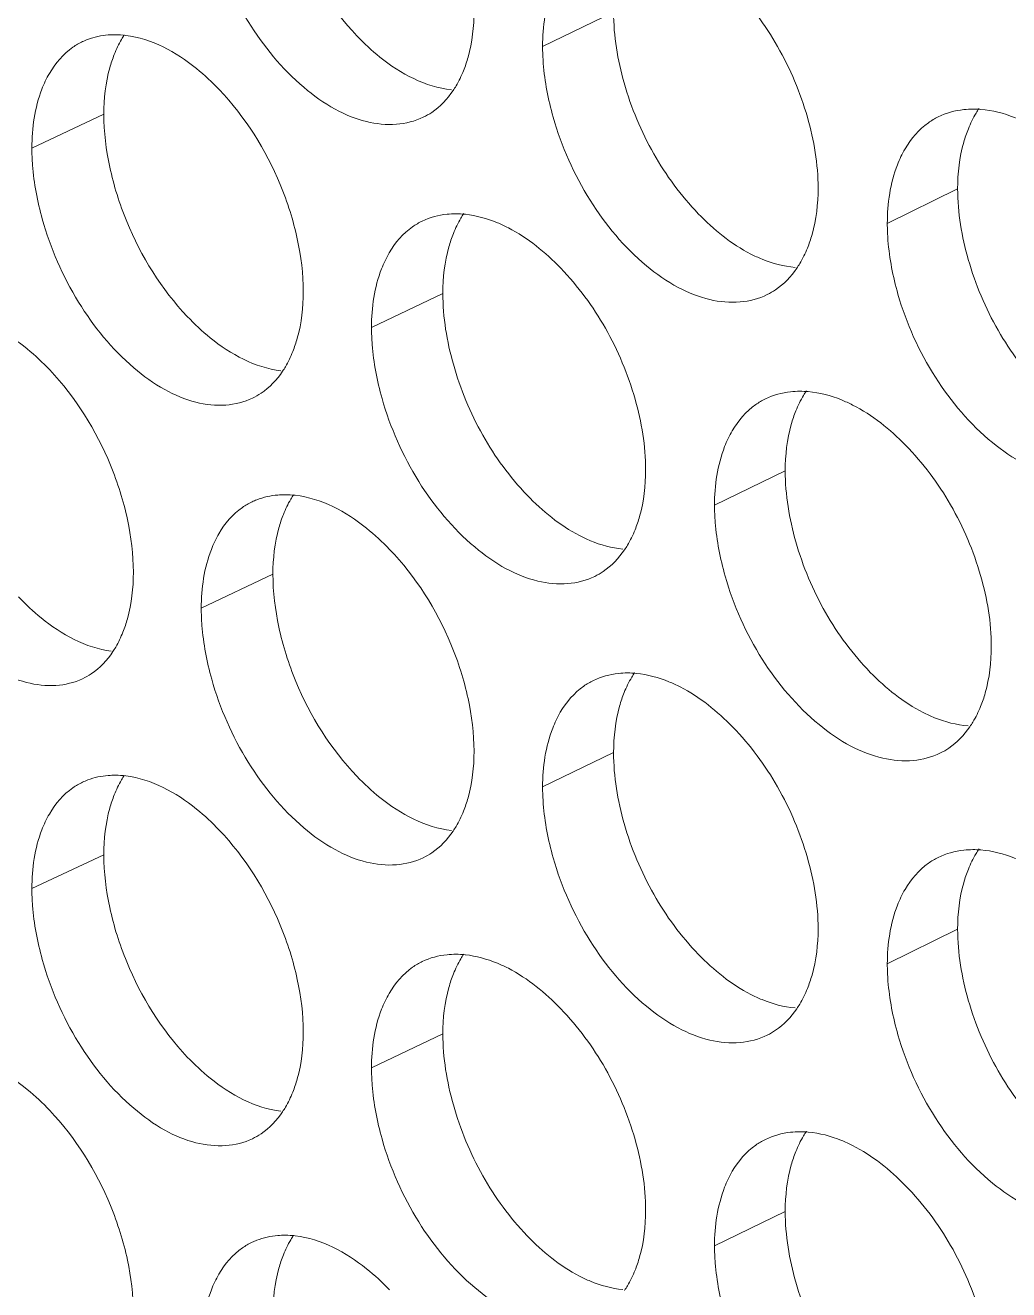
# Model space of a CAD drawing. Header units: millimetres. Extents: x 1177 to 4147, y 93 to 2194.
# Drawn here: x 2569.97 to 2580.43, y 863.01 to 876.46 of the extents above; entities that cross this region are included whole.
import ezdxf

# ---------------------------------------------------------------- set-up
doc = ezdxf.new("R2010")
doc.units = ezdxf.units.MM
doc.header["$LTSCALE"] = 0.1
doc.layers.get('0').update_dxf_attribs({"lineweight": 13})
doc.layers.add('标注', color=251, linetype='Continuous', lineweight=9)

# ---------------------------------------------------------------- blocks, each defined once
blk = doc.blocks.new('02')
at = {"layer": '标注'}
for p, q in [((4449.455, 843.555), (4448.376, 843.035)), ((4441.706, 842.003), (4440.612, 841.49)), ((4454.685, 840.871), (4453.616, 840.345)), ((4446.859, 839.282), (4445.775, 838.764)), ((4452.064, 836.585), (4450.989, 836.062)), ((4444.276, 835.014), (4443.187, 834.499)), ((4449.455, 832.305), (4448.376, 831.785)), ((4441.706, 830.753), (4440.612, 830.24)), ((4441.706, 830.753), (4440.612, 830.24)), ((4454.685, 829.621), (4453.616, 829.095)), ((4446.859, 828.032), (4445.775, 827.514)), ((4446.859, 828.032), (4445.775, 827.514)), ((4452.064, 825.335), (4450.989, 824.812)), ((4452.064, 825.335), (4450.989, 824.812))]:
    blk.add_line(p, q, dxfattribs=at)
for centre, radius, start, end in [((4441.831, 842.155), 1.051, 110.5478, 115.181), ((4441.87, 841.81), 1.402, 83.021, 89.4851), ((4454.923, 840.632), 1.449, 85.444, 90.1903), ((4447.053, 839.071), 1.421, 84.008, 89.7708), ((4452.287, 836.356), 1.439, 84.9711, 90.0516), ((4444.455, 834.812), 1.411, 83.5175, 89.6286), ((4444.413, 835.158), 1.06, 111.219, 115.391), ((4449.664, 832.085), 1.43, 84.4925, 89.9118), ((4441.87, 830.56), 1.402, 83.021, 89.4851), ((4441.87, 830.56), 1.402, 83.021, 89.4851), ((4441.831, 830.905), 1.051, 110.5478, 115.181), ((4441.831, 830.905), 1.051, 110.5478, 115.181), ((4454.923, 829.382), 1.449, 85.444, 90.1903), ((4447.053, 827.821), 1.421, 84.008, 89.7708), ((4447.053, 827.821), 1.421, 84.008, 89.7708), ((4452.287, 825.106), 1.439, 84.9711, 90.0516), ((4452.287, 825.106), 1.439, 84.9711, 90.0516), ((4444.413, 823.908), 1.06, 111.219, 115.391), ((4444.455, 823.562), 1.411, 83.5175, 89.6286)]:
    blk.add_arc(centre, radius, start, end, dxfattribs=at)
for points, knots in [([(4444.276, 846.264), (4444.276, 845.996), (4444.347, 845.437), (4444.686, 844.358), (4445.157, 843.608), (4445.552, 843.195)], [0, 0, 0, 0, 0.238296, 0.493918, 1, 1, 1, 1]), ([(4443.346, 844.671), (4443.47, 844.229), (4443.834, 843.398), (4444.537, 842.544), (4445.19, 842.073), (4445.673, 841.875), (4446.142, 841.824), (4446.434, 841.897), (4446.561, 841.958)], [0, 0, 0, 0, 0.295999, 0.576706, 0.701098, 0.811352, 0.909467, 1, 1, 1, 1]), ([(4452.564, 840.881), (4452.564, 841.244), (4452.436, 841.996), (4451.993, 843.047), (4451.331, 843.941), (4450.765, 844.4), (4450.466, 844.554)], [0, 0, 0, 0, 0.24746, 0.512581, 0.770891, 1, 1, 1, 1]), ([(4448.645, 844.167), (4448.6, 844.09), (4448.432, 843.736), (4448.376, 843.336), (4448.376, 843.035)], [0, 0, 0, 0, 0.227147, 1, 1, 1, 1]), ([(4447.173, 842.665), (4447.2, 842.732), (4447.299, 843.026), (4447.334, 843.338), (4447.334, 843.575)], [0, 0, 0, 0, 0.232325, 1, 1, 1, 1]), ([(4449.455, 843.555), (4449.455, 843.192), (4449.582, 842.44), (4450.02, 841.389), (4450.678, 840.494), (4451.243, 840.034), (4451.541, 839.88)], [0, 0, 0, 0, 0.247764, 0.513029, 0.771178, 1, 1, 1, 1]), ([(4441.383, 843.107), (4441.332, 843.083), (4441.127, 842.965), (4440.967, 842.777), (4440.878, 842.622)], [0, 0, 0, 0, 0.241405, 1, 1, 1, 1]), ([(4441.883, 843.212), (4441.846, 843.212), (4441.703, 843.207), (4441.561, 843.177), (4441.462, 843.14)], [0, 0, 0, 0, 0.257421, 1, 1, 1, 1]), ([(4442.016, 843.208), (4442.001, 843.186), (4441.943, 843.092), (4441.895, 842.991), (4441.864, 842.913)], [0, 0, 0, 0, 0.24229, 1, 1, 1, 1]), ([(4443.46, 842.377), (4443.352, 842.491), (4442.951, 842.867), (4442.433, 843.154), (4442.04, 843.201)], [0, 0, 0, 0, 0.2848, 1, 1, 1, 1]), ([(4445.552, 843.195), (4445.662, 843.08), (4446.067, 842.701), (4446.594, 842.416), (4446.991, 842.374)], [0, 0, 0, 0, 0.28484, 1, 1, 1, 1]), ([(4441.864, 842.913), (4441.838, 842.846), (4441.74, 842.553), (4441.706, 842.24), (4441.706, 842.003)], [0, 0, 0, 0, 0.231941, 1, 1, 1, 1]), ([(4448.376, 843.035), (4448.376, 842.948), (4448.391, 842.584), (4448.461, 842.224), (4448.537, 841.958)], [0, 0, 0, 0, 0.238439, 1, 1, 1, 1]), ([(4440.878, 842.622), (4440.833, 842.546), (4440.667, 842.191), (4440.612, 841.792), (4440.612, 841.49)], [0, 0, 0, 0, 0.226413, 1, 1, 1, 1]), ([(4447.016, 842.364), (4447.031, 842.387), (4447.092, 842.483), (4447.141, 842.586), (4447.173, 842.665)], [0, 0, 0, 0, 0.242387, 1, 1, 1, 1]), ([(4444.738, 839.307), (4444.738, 839.576), (4444.667, 840.134), (4444.326, 841.213), (4443.855, 841.963), (4443.46, 842.377)], [0, 0, 0, 0, 0.23815, 0.493704, 1, 1, 1, 1]), ([(4446.561, 841.958), (4446.606, 841.979), (4446.784, 842.081), (4446.93, 842.235), (4447.016, 842.364)], [0, 0, 0, 0, 0.243475, 1, 1, 1, 1]), ([(4441.706, 842.003), (4441.706, 841.734), (4441.776, 841.176), (4442.114, 840.096), (4442.582, 839.345), (4442.975, 838.93)], [0, 0, 0, 0, 0.238364, 0.494066, 1, 1, 1, 1]), ([(4448.537, 841.958), (4448.662, 841.515), (4449.032, 840.682), (4449.744, 839.831), (4450.405, 839.365), (4450.894, 839.17), (4451.368, 839.124), (4451.662, 839.201), (4451.79, 839.263)], [0, 0, 0, 0, 0.295087, 0.575352, 0.699785, 0.810298, 0.90888, 1, 1, 1, 1]), ([(4454.388, 841.962), (4454.337, 841.937), (4454.135, 841.817), (4453.976, 841.63), (4453.886, 841.477)], [0, 0, 0, 0, 0.242339, 1, 1, 1, 1]), ([(4454.918, 842.081), (4454.871, 842.081), (4454.69, 842.072), (4454.509, 842.022), (4454.388, 841.962)], [0, 0, 0, 0, 0.258411, 1, 1, 1, 1]), ([(4455.011, 842.092), (4454.995, 842.068), (4454.932, 841.97), (4454.881, 841.864), (4454.848, 841.782)], [0, 0, 0, 0, 0.242516, 1, 1, 1, 1]), ([(4455.726, 841.874), (4455.669, 841.903), (4455.45, 842.002), (4455.213, 842.063), (4455.038, 842.077)], [0, 0, 0, 0, 0.266684, 1, 1, 1, 1]), ([(4454.848, 841.782), (4454.821, 841.716), (4454.721, 841.422), (4454.685, 841.108), (4454.685, 840.871)], [0, 0, 0, 0, 0.232686, 1, 1, 1, 1]), ([(4440.612, 841.49), (4440.612, 841.403), (4440.627, 841.04), (4440.696, 840.679), (4440.77, 840.412)], [0, 0, 0, 0, 0.238347, 1, 1, 1, 1]), ([(4453.886, 841.477), (4453.841, 841.4), (4453.673, 841.046), (4453.616, 840.646), (4453.616, 840.345)], [0, 0, 0, 0, 0.227639, 1, 1, 1, 1]), ([(4452.401, 839.97), (4452.428, 840.037), (4452.528, 840.33), (4452.564, 840.643), (4452.564, 840.881)], [0, 0, 0, 0, 0.232623, 1, 1, 1, 1]), ([(4454.685, 840.871), (4454.685, 840.508), (4454.813, 839.756), (4455.256, 838.706), (4455.921, 837.814), (4456.491, 837.357), (4456.791, 837.206)], [0, 0, 0, 0, 0.247397, 0.512334, 0.770535, 1, 1, 1, 1]), ([(4447.059, 840.491), (4447.013, 840.491), (4446.838, 840.483), (4446.665, 840.437), (4446.547, 840.381)], [0, 0, 0, 0, 0.258386, 1, 1, 1, 1]), ([(4447.176, 840.493), (4447.161, 840.471), (4447.101, 840.375), (4447.051, 840.272), (4447.019, 840.193)], [0, 0, 0, 0, 0.242372, 1, 1, 1, 1]), ([(4447.855, 840.278), (4447.8, 840.306), (4447.593, 840.403), (4447.368, 840.466), (4447.201, 840.483)], [0, 0, 0, 0, 0.266572, 1, 1, 1, 1]), ([(4440.77, 840.412), (4440.893, 839.97), (4441.255, 839.139), (4441.953, 838.284), (4442.602, 837.812), (4443.082, 837.611), (4443.548, 837.558), (4443.839, 837.63), (4443.965, 837.689)], [0, 0, 0, 0, 0.296459, 0.577388, 0.701761, 0.811885, 0.909764, 1, 1, 1, 1]), ([(4446.547, 840.381), (4446.496, 840.356), (4446.292, 840.238), (4446.133, 840.05), (4446.043, 839.896)], [0, 0, 0, 0, 0.241792, 1, 1, 1, 1]), ([(4449.942, 836.6), (4449.942, 836.963), (4449.815, 837.715), (4449.375, 838.767), (4448.716, 839.662), (4448.152, 840.123), (4447.855, 840.278)], [0, 0, 0, 0, 0.247645, 0.51293, 0.771215, 1, 1, 1, 1]), ([(4453.616, 840.345), (4453.616, 840.258), (4453.631, 839.895), (4453.702, 839.535), (4453.778, 839.269)], [0, 0, 0, 0, 0.238502, 1, 1, 1, 1]), ([(4447.019, 840.193), (4446.993, 840.126), (4446.895, 839.832), (4446.859, 839.519), (4446.859, 839.282)], [0, 0, 0, 0, 0.232238, 1, 1, 1, 1]), ([(4446.043, 839.896), (4445.998, 839.819), (4445.831, 839.465), (4445.775, 839.066), (4445.775, 838.764)], [0, 0, 0, 0, 0.226902, 1, 1, 1, 1]), ([(4451.541, 839.88), (4451.597, 839.852), (4451.81, 839.753), (4452.041, 839.691), (4452.213, 839.676)], [0, 0, 0, 0, 0.266595, 1, 1, 1, 1]), ([(4452.239, 839.663), (4452.255, 839.686), (4452.317, 839.784), (4452.369, 839.889), (4452.401, 839.97)], [0, 0, 0, 0, 0.242481, 1, 1, 1, 1]), ([(4451.79, 839.263), (4451.834, 839.285), (4452.009, 839.385), (4452.153, 839.537), (4452.239, 839.663)], [0, 0, 0, 0, 0.24392, 1, 1, 1, 1]), ([(4444.578, 838.397), (4444.605, 838.464), (4444.703, 838.757), (4444.738, 839.07), (4444.738, 839.307)], [0, 0, 0, 0, 0.232176, 1, 1, 1, 1]), ([(4446.859, 839.282), (4446.859, 838.919), (4446.985, 838.167), (4447.421, 837.114), (4448.076, 836.218), (4448.638, 835.756), (4448.935, 835.602)], [0, 0, 0, 0, 0.247948, 0.513377, 0.771501, 1, 1, 1, 1]), ([(4453.778, 839.269), (4453.905, 838.825), (4454.28, 837.992), (4455.002, 837.143), (4455.671, 836.681), (4456.166, 836.49), (4456.644, 836.449), (4456.941, 836.529), (4457.07, 836.593)], [0, 0, 0, 0, 0.294183, 0.574014, 0.698487, 0.809259, 0.908301, 1, 1, 1, 1]), ([(4440.884, 838.118), (4440.776, 838.231), (4440.38, 838.606), (4439.868, 838.893), (4439.479, 838.944)], [0, 0, 0, 0, 0.284863, 1, 1, 1, 1]), ([(4442.975, 838.93), (4443.084, 838.816), (4443.484, 838.438), (4444.005, 838.152), (4444.398, 838.107)], [0, 0, 0, 0, 0.284914, 1, 1, 1, 1]), ([(4445.775, 838.764), (4445.775, 838.677), (4445.79, 838.313), (4445.86, 837.953), (4445.935, 837.686)], [0, 0, 0, 0, 0.238408, 1, 1, 1, 1]), ([(4444.423, 838.099), (4444.438, 838.121), (4444.498, 838.217), (4444.547, 838.318), (4444.578, 838.397)], [0, 0, 0, 0, 0.242345, 1, 1, 1, 1]), ([(4442.155, 835.045), (4442.155, 835.314), (4442.085, 835.872), (4441.745, 836.951), (4441.276, 837.703), (4440.884, 838.118)], [0, 0, 0, 0, 0.238218, 0.493853, 1, 1, 1, 1]), ([(4443.965, 837.689), (4444.01, 837.711), (4444.191, 837.813), (4444.337, 837.969), (4444.423, 838.099)], [0, 0, 0, 0, 0.243242, 1, 1, 1, 1]), ([(4452.286, 837.795), (4452.239, 837.795), (4452.06, 837.786), (4451.882, 837.737), (4451.762, 837.679)], [0, 0, 0, 0, 0.258402, 1, 1, 1, 1]), ([(4452.387, 837.803), (4452.371, 837.78), (4452.309, 837.682), (4452.258, 837.578), (4452.226, 837.496)], [0, 0, 0, 0, 0.242465, 1, 1, 1, 1]), ([(4453.089, 837.586), (4453.033, 837.614), (4452.819, 837.713), (4452.586, 837.775), (4452.413, 837.79)], [0, 0, 0, 0, 0.266651, 1, 1, 1, 1]), ([(4445.935, 837.686), (4446.06, 837.244), (4446.427, 836.412), (4447.134, 835.559), (4447.792, 835.091), (4448.277, 834.894), (4448.748, 834.846), (4449.042, 834.921), (4449.169, 834.982)], [0, 0, 0, 0, 0.295542, 0.576027, 0.700439, 0.810823, 0.909172, 1, 1, 1, 1]), ([(4451.762, 837.679), (4451.711, 837.654), (4451.508, 837.534), (4451.349, 837.347), (4451.259, 837.194)], [0, 0, 0, 0, 0.242161, 1, 1, 1, 1]), ([(4455.197, 833.918), (4455.197, 834.281), (4455.069, 835.032), (4454.624, 836.082), (4453.958, 836.975), (4453.389, 837.433), (4453.089, 837.586)], [0, 0, 0, 0, 0.247276, 0.512232, 0.770569, 1, 1, 1, 1]), ([(4452.226, 837.496), (4452.199, 837.43), (4452.1, 837.136), (4452.064, 836.823), (4452.064, 836.585)], [0, 0, 0, 0, 0.232536, 1, 1, 1, 1]), ([(4451.259, 837.194), (4451.214, 837.117), (4451.046, 836.763), (4450.989, 836.363), (4450.989, 836.062)], [0, 0, 0, 0, 0.227393, 1, 1, 1, 1]), ([(4449.781, 835.69), (4449.808, 835.756), (4449.907, 836.05), (4449.942, 836.363), (4449.942, 836.6)], [0, 0, 0, 0, 0.232474, 1, 1, 1, 1]), ([(4452.064, 836.585), (4452.064, 836.222), (4452.191, 835.47), (4452.632, 834.419), (4453.293, 833.525), (4453.861, 833.067), (4454.16, 832.915)], [0, 0, 0, 0, 0.24758, 0.512681, 0.770856, 1, 1, 1, 1]), ([(4444.464, 836.223), (4444.426, 836.223), (4444.279, 836.218), (4444.132, 836.186), (4444.03, 836.146)], [0, 0, 0, 0, 0.257534, 1, 1, 1, 1]), ([(4444.59, 836.223), (4444.575, 836.2), (4444.515, 836.105), (4444.467, 836.004), (4444.435, 835.925)], [0, 0, 0, 0, 0.242329, 1, 1, 1, 1]), ([(4446.05, 835.392), (4445.94, 835.507), (4445.535, 835.884), (4445.01, 836.17), (4444.615, 836.214)], [0, 0, 0, 0, 0.284731, 1, 1, 1, 1]), ([(4438.207, 836.159), (4438.329, 835.717), (4438.688, 834.887), (4439.382, 834.03), (4440.027, 833.556), (4440.504, 833.354), (4440.967, 833.299), (4441.257, 833.368), (4441.383, 833.427)], [0, 0, 0, 0, 0.29692, 0.578074, 0.702428, 0.812421, 0.910064, 1, 1, 1, 1]), ([(4443.959, 836.116), (4443.908, 836.091), (4443.703, 835.973), (4443.544, 835.786), (4443.454, 835.631)], [0, 0, 0, 0, 0.241601, 1, 1, 1, 1]), ([(4450.989, 836.062), (4450.989, 835.975), (4451.005, 835.611), (4451.075, 835.251), (4451.151, 834.985)], [0, 0, 0, 0, 0.238471, 1, 1, 1, 1]), ([(4444.435, 835.925), (4444.409, 835.858), (4444.311, 835.564), (4444.276, 835.252), (4444.276, 835.014)], [0, 0, 0, 0, 0.232089, 1, 1, 1, 1]), ([(4443.454, 835.631), (4443.41, 835.555), (4443.243, 835.2), (4443.187, 834.801), (4443.187, 834.499)], [0, 0, 0, 0, 0.226658, 1, 1, 1, 1]), ([(4449.621, 835.385), (4449.637, 835.408), (4449.698, 835.505), (4449.749, 835.609), (4449.781, 835.69)], [0, 0, 0, 0, 0.242432, 1, 1, 1, 1]), ([(4448.935, 835.602), (4448.99, 835.574), (4449.199, 835.476), (4449.427, 835.413), (4449.595, 835.397)], [0, 0, 0, 0, 0.266559, 1, 1, 1, 1]), ([(4447.334, 832.325), (4447.334, 832.594), (4447.263, 833.152), (4446.92, 834.231), (4446.446, 834.98), (4446.05, 835.392)], [0, 0, 0, 0, 0.238081, 0.493556, 1, 1, 1, 1]), ([(4449.169, 834.982), (4449.213, 835.004), (4449.39, 835.105), (4449.535, 835.258), (4449.621, 835.385)], [0, 0, 0, 0, 0.2437, 1, 1, 1, 1]), ([(4441.996, 834.135), (4442.023, 834.202), (4442.12, 834.495), (4442.155, 834.807), (4442.155, 835.045)], [0, 0, 0, 0, 0.232027, 1, 1, 1, 1]), ([(4444.276, 835.014), (4444.276, 834.746), (4444.347, 834.187), (4444.686, 833.108), (4445.157, 832.358), (4445.552, 831.945)], [0, 0, 0, 0, 0.238296, 0.493918, 1, 1, 1, 1]), ([(4451.151, 834.985), (4451.278, 834.542), (4451.649, 833.709), (4452.367, 832.859), (4453.032, 832.395), (4453.524, 832.202), (4454, 832.159), (4454.295, 832.237), (4454.423, 832.3)], [0, 0, 0, 0, 0.294634, 0.574682, 0.699134, 0.809777, 0.908589, 1, 1, 1, 1]), ([(4440.411, 834.672), (4440.518, 834.558), (4440.914, 834.182), (4441.429, 833.895), (4441.819, 833.847)], [0, 0, 0, 0, 0.284983, 1, 1, 1, 1]), ([(4443.187, 834.499), (4443.187, 834.412), (4443.202, 834.048), (4443.271, 833.688), (4443.346, 833.421)], [0, 0, 0, 0, 0.238377, 1, 1, 1, 1]), ([(4441.844, 833.839), (4441.858, 833.862), (4441.917, 833.956), (4441.965, 834.057), (4441.996, 834.135)], [0, 0, 0, 0, 0.242305, 1, 1, 1, 1]), ([(4455.034, 833.007), (4455.062, 833.073), (4455.161, 833.367), (4455.197, 833.68), (4455.197, 833.918)], [0, 0, 0, 0, 0.232772, 1, 1, 1, 1]), ([(4441.383, 833.427), (4441.428, 833.449), (4441.61, 833.551), (4441.757, 833.708), (4441.844, 833.839)], [0, 0, 0, 0, 0.243002, 1, 1, 1, 1]), ([(4449.666, 833.515), (4449.62, 833.515), (4449.443, 833.506), (4449.267, 833.459), (4449.148, 833.402)], [0, 0, 0, 0, 0.258394, 1, 1, 1, 1]), ([(4449.775, 833.52), (4449.76, 833.497), (4449.699, 833.4), (4449.648, 833.297), (4449.616, 833.216)], [0, 0, 0, 0, 0.242417, 1, 1, 1, 1]), ([(4450.466, 833.304), (4450.411, 833.332), (4450.2, 833.43), (4449.971, 833.492), (4449.801, 833.508)], [0, 0, 0, 0, 0.266613, 1, 1, 1, 1]), ([(4443.346, 833.421), (4443.47, 832.979), (4443.834, 832.148), (4444.537, 831.294), (4445.19, 830.823), (4445.673, 830.625), (4446.142, 830.574), (4446.434, 830.647), (4446.561, 830.708)], [0, 0, 0, 0, 0.295999, 0.576706, 0.701098, 0.811352, 0.909467, 1, 1, 1, 1]), ([(4449.148, 833.402), (4449.097, 833.377), (4448.894, 833.258), (4448.735, 833.071), (4448.645, 832.917)], [0, 0, 0, 0, 0.241979, 1, 1, 1, 1]), ([(4449.616, 833.216), (4449.589, 833.15), (4449.491, 832.856), (4449.455, 832.543), (4449.455, 832.305)], [0, 0, 0, 0, 0.232387, 1, 1, 1, 1]), ([(4452.564, 829.631), (4452.564, 829.994), (4452.436, 830.746), (4451.993, 831.797), (4451.331, 832.691), (4450.765, 833.15), (4450.466, 833.304)], [0, 0, 0, 0, 0.24746, 0.512581, 0.770891, 1, 1, 1, 1]), ([(4454.87, 832.697), (4454.886, 832.72), (4454.949, 832.819), (4455.001, 832.924), (4455.034, 833.007)], [0, 0, 0, 0, 0.242531, 1, 1, 1, 1]), ([(4448.645, 832.917), (4448.6, 832.84), (4448.432, 832.486), (4448.376, 832.086), (4448.376, 831.785)], [0, 0, 0, 0, 0.227147, 1, 1, 1, 1]), ([(4454.16, 832.915), (4454.217, 832.886), (4454.433, 832.787), (4454.669, 832.726), (4454.843, 832.712)], [0, 0, 0, 0, 0.266627, 1, 1, 1, 1]), ([(4454.423, 832.3), (4454.467, 832.321), (4454.641, 832.422), (4454.784, 832.572), (4454.87, 832.697)], [0, 0, 0, 0, 0.244132, 1, 1, 1, 1]), ([(4447.173, 831.415), (4447.2, 831.482), (4447.299, 831.776), (4447.334, 832.088), (4447.334, 832.325)], [0, 0, 0, 0, 0.232325, 1, 1, 1, 1]), ([(4449.455, 832.305), (4449.455, 831.942), (4449.582, 831.19), (4450.02, 830.139), (4450.678, 829.244), (4451.243, 828.784), (4451.541, 828.63)], [0, 0, 0, 0, 0.247764, 0.513029, 0.771178, 1, 1, 1, 1]), ([(4441.883, 831.962), (4441.846, 831.962), (4441.703, 831.957), (4441.561, 831.927), (4441.462, 831.89)], [0, 0, 0, 0, 0.257421, 1, 1, 1, 1]), ([(4441.883, 831.962), (4441.846, 831.962), (4441.703, 831.957), (4441.561, 831.927), (4441.462, 831.89)], [0, 0, 0, 0, 0.257421, 1, 1, 1, 1]), ([(4441.383, 831.857), (4441.332, 831.833), (4441.127, 831.715), (4440.967, 831.527), (4440.878, 831.372)], [0, 0, 0, 0, 0.241405, 1, 1, 1, 1]), ([(4441.383, 831.857), (4441.332, 831.833), (4441.127, 831.715), (4440.967, 831.527), (4440.878, 831.372)], [0, 0, 0, 0, 0.241405, 1, 1, 1, 1]), ([(4442.016, 831.958), (4442.001, 831.936), (4441.943, 831.842), (4441.895, 831.741), (4441.864, 831.663)], [0, 0, 0, 0, 0.24229, 1, 1, 1, 1]), ([(4442.016, 831.958), (4442.001, 831.936), (4441.943, 831.842), (4441.895, 831.741), (4441.864, 831.663)], [0, 0, 0, 0, 0.24229, 1, 1, 1, 1]), ([(4443.46, 831.127), (4443.352, 831.241), (4442.951, 831.617), (4442.433, 831.904), (4442.04, 831.951)], [0, 0, 0, 0, 0.2848, 1, 1, 1, 1]), ([(4443.46, 831.127), (4443.352, 831.241), (4442.951, 831.617), (4442.433, 831.904), (4442.04, 831.951)], [0, 0, 0, 0, 0.2848, 1, 1, 1, 1]), ([(4445.552, 831.945), (4445.662, 831.83), (4446.067, 831.451), (4446.594, 831.166), (4446.991, 831.124)], [0, 0, 0, 0, 0.28484, 1, 1, 1, 1]), ([(4448.376, 831.785), (4448.376, 831.698), (4448.391, 831.334), (4448.461, 830.974), (4448.537, 830.708)], [0, 0, 0, 0, 0.238439, 1, 1, 1, 1]), ([(4441.864, 831.663), (4441.838, 831.596), (4441.74, 831.303), (4441.706, 830.99), (4441.706, 830.753)], [0, 0, 0, 0, 0.231941, 1, 1, 1, 1]), ([(4441.864, 831.663), (4441.838, 831.596), (4441.74, 831.303), (4441.706, 830.99), (4441.706, 830.753)], [0, 0, 0, 0, 0.231941, 1, 1, 1, 1]), ([(4447.016, 831.114), (4447.031, 831.137), (4447.092, 831.233), (4447.141, 831.336), (4447.173, 831.415)], [0, 0, 0, 0, 0.242387, 1, 1, 1, 1]), ([(4440.878, 831.372), (4440.833, 831.296), (4440.667, 830.941), (4440.612, 830.542), (4440.612, 830.24)], [0, 0, 0, 0, 0.226413, 1, 1, 1, 1]), ([(4440.878, 831.372), (4440.833, 831.296), (4440.667, 830.941), (4440.612, 830.542), (4440.612, 830.24)], [0, 0, 0, 0, 0.226413, 1, 1, 1, 1]), ([(4444.738, 828.057), (4444.738, 828.326), (4444.667, 828.884), (4444.326, 829.963), (4443.855, 830.713), (4443.46, 831.127)], [0, 0, 0, 0, 0.23815, 0.493704, 1, 1, 1, 1]), ([(4444.738, 828.057), (4444.738, 828.326), (4444.667, 828.884), (4444.326, 829.963), (4443.855, 830.713), (4443.46, 831.127)], [0, 0, 0, 0, 0.23815, 0.493704, 1, 1, 1, 1]), ([(4446.561, 830.708), (4446.606, 830.729), (4446.784, 830.831), (4446.93, 830.985), (4447.016, 831.114)], [0, 0, 0, 0, 0.243475, 1, 1, 1, 1]), ([(4454.918, 830.831), (4454.871, 830.831), (4454.69, 830.822), (4454.509, 830.772), (4454.388, 830.712)], [0, 0, 0, 0, 0.258411, 1, 1, 1, 1]), ([(4455.011, 830.842), (4454.995, 830.818), (4454.932, 830.72), (4454.881, 830.614), (4454.848, 830.532)], [0, 0, 0, 0, 0.242516, 1, 1, 1, 1]), ([(4455.726, 830.624), (4455.669, 830.653), (4455.45, 830.752), (4455.213, 830.813), (4455.038, 830.827)], [0, 0, 0, 0, 0.266684, 1, 1, 1, 1]), ([(4441.706, 830.753), (4441.706, 830.484), (4441.776, 829.926), (4442.114, 828.846), (4442.582, 828.095), (4442.975, 827.68)], [0, 0, 0, 0, 0.238364, 0.494066, 1, 1, 1, 1]), ([(4441.706, 830.753), (4441.706, 830.484), (4441.776, 829.926), (4442.114, 828.846), (4442.582, 828.095), (4442.975, 827.68)], [0, 0, 0, 0, 0.238364, 0.494066, 1, 1, 1, 1]), ([(4448.537, 830.708), (4448.662, 830.265), (4449.032, 829.432), (4449.744, 828.581), (4450.405, 828.115), (4450.894, 827.92), (4451.368, 827.874), (4451.662, 827.951), (4451.79, 828.013)], [0, 0, 0, 0, 0.295087, 0.575352, 0.699785, 0.810298, 0.90888, 1, 1, 1, 1]), ([(4454.388, 830.712), (4454.337, 830.687), (4454.135, 830.567), (4453.976, 830.38), (4453.886, 830.227)], [0, 0, 0, 0, 0.242339, 1, 1, 1, 1]), ([(4454.848, 830.532), (4454.821, 830.466), (4454.721, 830.172), (4454.685, 829.858), (4454.685, 829.621)], [0, 0, 0, 0, 0.232686, 1, 1, 1, 1]), ([(4440.612, 830.24), (4440.612, 830.153), (4440.627, 829.79), (4440.696, 829.429), (4440.77, 829.162)], [0, 0, 0, 0, 0.238347, 1, 1, 1, 1]), ([(4440.612, 830.24), (4440.612, 830.153), (4440.627, 829.79), (4440.696, 829.429), (4440.77, 829.162)], [0, 0, 0, 0, 0.238347, 1, 1, 1, 1]), ([(4453.886, 830.227), (4453.841, 830.15), (4453.673, 829.796), (4453.616, 829.396), (4453.616, 829.095)], [0, 0, 0, 0, 0.227639, 1, 1, 1, 1]), ([(4452.401, 828.72), (4452.428, 828.787), (4452.528, 829.08), (4452.564, 829.393), (4452.564, 829.631)], [0, 0, 0, 0, 0.232623, 1, 1, 1, 1]), ([(4454.685, 829.621), (4454.685, 829.258), (4454.813, 828.506), (4455.256, 827.456), (4455.921, 826.564), (4456.491, 826.107), (4456.791, 825.956)], [0, 0, 0, 0, 0.247397, 0.512334, 0.770535, 1, 1, 1, 1]), ([(4440.77, 829.162), (4440.893, 828.72), (4441.255, 827.889), (4441.953, 827.034), (4442.602, 826.562), (4443.082, 826.361), (4443.548, 826.308), (4443.839, 826.38), (4443.965, 826.439)], [0, 0, 0, 0, 0.296459, 0.577388, 0.701761, 0.811885, 0.909764, 1, 1, 1, 1]), ([(4440.77, 829.162), (4440.893, 828.72), (4441.255, 827.889), (4441.953, 827.034), (4442.602, 826.562), (4443.082, 826.361), (4443.548, 826.308), (4443.839, 826.38), (4443.965, 826.439)], [0, 0, 0, 0, 0.296459, 0.577388, 0.701761, 0.811885, 0.909764, 1, 1, 1, 1]), ([(4446.547, 829.131), (4446.496, 829.106), (4446.292, 828.988), (4446.133, 828.8), (4446.043, 828.646)], [0, 0, 0, 0, 0.241792, 1, 1, 1, 1]), ([(4446.547, 829.131), (4446.496, 829.106), (4446.292, 828.988), (4446.133, 828.8), (4446.043, 828.646)], [0, 0, 0, 0, 0.241792, 1, 1, 1, 1]), ([(4447.059, 829.241), (4447.013, 829.241), (4446.838, 829.233), (4446.665, 829.187), (4446.547, 829.131)], [0, 0, 0, 0, 0.258386, 1, 1, 1, 1]), ([(4447.059, 829.241), (4447.013, 829.241), (4446.838, 829.233), (4446.665, 829.187), (4446.547, 829.131)], [0, 0, 0, 0, 0.258386, 1, 1, 1, 1]), ([(4447.176, 829.243), (4447.161, 829.221), (4447.101, 829.125), (4447.051, 829.022), (4447.019, 828.943)], [0, 0, 0, 0, 0.242372, 1, 1, 1, 1]), ([(4447.176, 829.243), (4447.161, 829.221), (4447.101, 829.125), (4447.051, 829.022), (4447.019, 828.943)], [0, 0, 0, 0, 0.242372, 1, 1, 1, 1]), ([(4447.855, 829.028), (4447.8, 829.056), (4447.593, 829.153), (4447.368, 829.216), (4447.201, 829.233)], [0, 0, 0, 0, 0.266572, 1, 1, 1, 1]), ([(4447.855, 829.028), (4447.8, 829.056), (4447.593, 829.153), (4447.368, 829.216), (4447.201, 829.233)], [0, 0, 0, 0, 0.266572, 1, 1, 1, 1]), ([(4453.616, 829.095), (4453.616, 829.008), (4453.631, 828.645), (4453.702, 828.285), (4453.778, 828.019)], [0, 0, 0, 0, 0.238502, 1, 1, 1, 1]), ([(4447.019, 828.943), (4446.993, 828.876), (4446.895, 828.582), (4446.859, 828.269), (4446.859, 828.032)], [0, 0, 0, 0, 0.232238, 1, 1, 1, 1]), ([(4447.019, 828.943), (4446.993, 828.876), (4446.895, 828.582), (4446.859, 828.269), (4446.859, 828.032)], [0, 0, 0, 0, 0.232238, 1, 1, 1, 1]), ([(4449.942, 825.35), (4449.942, 825.713), (4449.815, 826.465), (4449.375, 827.517), (4448.716, 828.412), (4448.152, 828.873), (4447.855, 829.028)], [0, 0, 0, 0, 0.247645, 0.51293, 0.771215, 1, 1, 1, 1]), ([(4449.942, 825.35), (4449.942, 825.713), (4449.815, 826.465), (4449.375, 827.517), (4448.716, 828.412), (4448.152, 828.873), (4447.855, 829.028)], [0, 0, 0, 0, 0.247645, 0.51293, 0.771215, 1, 1, 1, 1]), ([(4452.239, 828.413), (4452.255, 828.436), (4452.317, 828.534), (4452.369, 828.639), (4452.401, 828.72)], [0, 0, 0, 0, 0.242481, 1, 1, 1, 1]), ([(4446.043, 828.646), (4445.998, 828.569), (4445.831, 828.215), (4445.775, 827.816), (4445.775, 827.514)], [0, 0, 0, 0, 0.226902, 1, 1, 1, 1]), ([(4446.043, 828.646), (4445.998, 828.569), (4445.831, 828.215), (4445.775, 827.816), (4445.775, 827.514)], [0, 0, 0, 0, 0.226902, 1, 1, 1, 1]), ([(4451.541, 828.63), (4451.597, 828.602), (4451.81, 828.503), (4452.041, 828.441), (4452.213, 828.426)], [0, 0, 0, 0, 0.266595, 1, 1, 1, 1]), ([(4451.79, 828.013), (4451.834, 828.035), (4452.009, 828.135), (4452.153, 828.287), (4452.239, 828.413)], [0, 0, 0, 0, 0.24392, 1, 1, 1, 1]), ([(4444.578, 827.147), (4444.605, 827.214), (4444.703, 827.507), (4444.738, 827.82), (4444.738, 828.057)], [0, 0, 0, 0, 0.232176, 1, 1, 1, 1]), ([(4444.578, 827.147), (4444.605, 827.214), (4444.703, 827.507), (4444.738, 827.82), (4444.738, 828.057)], [0, 0, 0, 0, 0.232176, 1, 1, 1, 1]), ([(4446.859, 828.032), (4446.859, 827.669), (4446.985, 826.917), (4447.421, 825.864), (4448.076, 824.968), (4448.638, 824.506), (4448.935, 824.352)], [0, 0, 0, 0, 0.247948, 0.513377, 0.771501, 1, 1, 1, 1]), ([(4446.859, 828.032), (4446.859, 827.669), (4446.985, 826.917), (4447.421, 825.864), (4448.076, 824.968), (4448.638, 824.506), (4448.935, 824.352)], [0, 0, 0, 0, 0.247948, 0.513377, 0.771501, 1, 1, 1, 1]), ([(4453.778, 828.019), (4453.905, 827.575), (4454.28, 826.742), (4455.002, 825.893), (4455.671, 825.431), (4456.166, 825.24), (4456.644, 825.199), (4456.941, 825.279), (4457.07, 825.343)], [0, 0, 0, 0, 0.294183, 0.574014, 0.698487, 0.809259, 0.908301, 1, 1, 1, 1]), ([(4440.884, 826.868), (4440.776, 826.981), (4440.38, 827.356), (4439.868, 827.643), (4439.479, 827.694)], [0, 0, 0, 0, 0.284863, 1, 1, 1, 1]), ([(4442.975, 827.68), (4443.084, 827.566), (4443.484, 827.188), (4444.005, 826.902), (4444.398, 826.857)], [0, 0, 0, 0, 0.284914, 1, 1, 1, 1]), ([(4442.975, 827.68), (4443.084, 827.566), (4443.484, 827.188), (4444.005, 826.902), (4444.398, 826.857)], [0, 0, 0, 0, 0.284914, 1, 1, 1, 1]), ([(4445.775, 827.514), (4445.775, 827.427), (4445.79, 827.063), (4445.86, 826.703), (4445.935, 826.436)], [0, 0, 0, 0, 0.238408, 1, 1, 1, 1]), ([(4445.775, 827.514), (4445.775, 827.427), (4445.79, 827.063), (4445.86, 826.703), (4445.935, 826.436)], [0, 0, 0, 0, 0.238408, 1, 1, 1, 1]), ([(4444.423, 826.849), (4444.438, 826.871), (4444.498, 826.967), (4444.547, 827.068), (4444.578, 827.147)], [0, 0, 0, 0, 0.242345, 1, 1, 1, 1]), ([(4444.423, 826.849), (4444.438, 826.871), (4444.498, 826.967), (4444.547, 827.068), (4444.578, 827.147)], [0, 0, 0, 0, 0.242345, 1, 1, 1, 1]), ([(4442.155, 823.795), (4442.155, 824.064), (4442.085, 824.622), (4441.745, 825.701), (4441.276, 826.453), (4440.884, 826.868)], [0, 0, 0, 0, 0.238218, 0.493853, 1, 1, 1, 1]), ([(4443.965, 826.439), (4444.01, 826.461), (4444.191, 826.563), (4444.337, 826.719), (4444.423, 826.849)], [0, 0, 0, 0, 0.243242, 1, 1, 1, 1]), ([(4443.965, 826.439), (4444.01, 826.461), (4444.191, 826.563), (4444.337, 826.719), (4444.423, 826.849)], [0, 0, 0, 0, 0.243242, 1, 1, 1, 1]), ([(4445.935, 826.436), (4446.06, 825.994), (4446.427, 825.162), (4447.134, 824.309), (4447.792, 823.841), (4448.277, 823.644), (4448.748, 823.596), (4449.042, 823.671), (4449.169, 823.732)], [0, 0, 0, 0, 0.295542, 0.576027, 0.700439, 0.810823, 0.909172, 1, 1, 1, 1]), ([(4445.935, 826.436), (4446.06, 825.994), (4446.427, 825.162), (4447.134, 824.309), (4447.792, 823.841), (4448.277, 823.644), (4448.748, 823.596), (4449.042, 823.671), (4449.169, 823.732)], [0, 0, 0, 0, 0.295542, 0.576027, 0.700439, 0.810823, 0.909172, 1, 1, 1, 1]), ([(4451.762, 826.429), (4451.711, 826.404), (4451.508, 826.284), (4451.349, 826.097), (4451.259, 825.944)], [0, 0, 0, 0, 0.242161, 1, 1, 1, 1]), ([(4451.762, 826.429), (4451.711, 826.404), (4451.508, 826.284), (4451.349, 826.097), (4451.259, 825.944)], [0, 0, 0, 0, 0.242161, 1, 1, 1, 1]), ([(4452.286, 826.545), (4452.239, 826.545), (4452.06, 826.536), (4451.882, 826.487), (4451.762, 826.429)], [0, 0, 0, 0, 0.258402, 1, 1, 1, 1]), ([(4452.286, 826.545), (4452.239, 826.545), (4452.06, 826.536), (4451.882, 826.487), (4451.762, 826.429)], [0, 0, 0, 0, 0.258402, 1, 1, 1, 1]), ([(4452.387, 826.553), (4452.371, 826.53), (4452.309, 826.432), (4452.258, 826.328), (4452.226, 826.246)], [0, 0, 0, 0, 0.242465, 1, 1, 1, 1]), ([(4452.387, 826.553), (4452.371, 826.53), (4452.309, 826.432), (4452.258, 826.328), (4452.226, 826.246)], [0, 0, 0, 0, 0.242465, 1, 1, 1, 1]), ([(4453.089, 826.336), (4453.033, 826.364), (4452.819, 826.463), (4452.586, 826.525), (4452.413, 826.54)], [0, 0, 0, 0, 0.266651, 1, 1, 1, 1]), ([(4453.089, 826.336), (4453.033, 826.364), (4452.819, 826.463), (4452.586, 826.525), (4452.413, 826.54)], [0, 0, 0, 0, 0.266651, 1, 1, 1, 1]), ([(4452.226, 826.246), (4452.199, 826.18), (4452.1, 825.886), (4452.064, 825.573), (4452.064, 825.335)], [0, 0, 0, 0, 0.232536, 1, 1, 1, 1]), ([(4452.226, 826.246), (4452.199, 826.18), (4452.1, 825.886), (4452.064, 825.573), (4452.064, 825.335)], [0, 0, 0, 0, 0.232536, 1, 1, 1, 1]), ([(4455.197, 822.668), (4455.197, 823.031), (4455.069, 823.782), (4454.624, 824.832), (4453.958, 825.725), (4453.389, 826.183), (4453.089, 826.336)], [0, 0, 0, 0, 0.247276, 0.512232, 0.770569, 1, 1, 1, 1]), ([(4455.197, 822.668), (4455.197, 823.031), (4455.069, 823.782), (4454.624, 824.832), (4453.958, 825.725), (4453.389, 826.183), (4453.089, 826.336)], [0, 0, 0, 0, 0.247276, 0.512232, 0.770569, 1, 1, 1, 1]), ([(4451.259, 825.944), (4451.214, 825.867), (4451.046, 825.513), (4450.989, 825.113), (4450.989, 824.812)], [0, 0, 0, 0, 0.227393, 1, 1, 1, 1]), ([(4451.259, 825.944), (4451.214, 825.867), (4451.046, 825.513), (4450.989, 825.113), (4450.989, 824.812)], [0, 0, 0, 0, 0.227393, 1, 1, 1, 1]), ([(4449.781, 824.44), (4449.808, 824.506), (4449.907, 824.8), (4449.942, 825.113), (4449.942, 825.35)], [0, 0, 0, 0, 0.232474, 1, 1, 1, 1]), ([(4449.781, 824.44), (4449.808, 824.506), (4449.907, 824.8), (4449.942, 825.113), (4449.942, 825.35)], [0, 0, 0, 0, 0.232474, 1, 1, 1, 1]), ([(4452.064, 825.335), (4452.064, 824.972), (4452.191, 824.22), (4452.632, 823.169), (4453.293, 822.275), (4453.861, 821.817), (4454.16, 821.665)], [0, 0, 0, 0, 0.24758, 0.512681, 0.770856, 1, 1, 1, 1]), ([(4452.064, 825.335), (4452.064, 824.972), (4452.191, 824.22), (4452.632, 823.169), (4453.293, 822.275), (4453.861, 821.817), (4454.16, 821.665)], [0, 0, 0, 0, 0.24758, 0.512681, 0.770856, 1, 1, 1, 1]), ([(4438.207, 824.909), (4438.329, 824.467), (4438.688, 823.637), (4439.382, 822.78), (4440.027, 822.306), (4440.504, 822.104), (4440.967, 822.049), (4441.257, 822.118), (4441.383, 822.177)], [0, 0, 0, 0, 0.29692, 0.578074, 0.702428, 0.812421, 0.910064, 1, 1, 1, 1]), ([(4443.959, 824.866), (4443.908, 824.841), (4443.703, 824.723), (4443.544, 824.536), (4443.454, 824.381)], [0, 0, 0, 0, 0.241601, 1, 1, 1, 1]), ([(4444.464, 824.973), (4444.426, 824.973), (4444.279, 824.968), (4444.132, 824.936), (4444.03, 824.896)], [0, 0, 0, 0, 0.257534, 1, 1, 1, 1]), ([(4444.59, 824.973), (4444.575, 824.95), (4444.515, 824.855), (4444.467, 824.754), (4444.435, 824.675)], [0, 0, 0, 0, 0.242329, 1, 1, 1, 1]), ([(4446.05, 824.142), (4445.94, 824.257), (4445.535, 824.634), (4445.01, 824.92), (4444.615, 824.964)], [0, 0, 0, 0, 0.284731, 1, 1, 1, 1]), ([(4444.435, 824.675), (4444.409, 824.608), (4444.311, 824.314), (4444.276, 824.002), (4444.276, 823.764)], [0, 0, 0, 0, 0.232089, 1, 1, 1, 1]), ([(4450.989, 824.812), (4450.989, 824.725), (4451.005, 824.361), (4451.075, 824.001), (4451.151, 823.735)], [0, 0, 0, 0, 0.238471, 1, 1, 1, 1]), ([(4450.989, 824.812), (4450.989, 824.725), (4451.005, 824.361), (4451.075, 824.001), (4451.151, 823.735)], [0, 0, 0, 0, 0.238471, 1, 1, 1, 1]), ([(4443.454, 824.381), (4443.41, 824.305), (4443.243, 823.95), (4443.187, 823.551), (4443.187, 823.249)], [0, 0, 0, 0, 0.226658, 1, 1, 1, 1]), ([(4448.935, 824.352), (4448.99, 824.324), (4449.199, 824.226), (4449.427, 824.163), (4449.595, 824.147)], [0, 0, 0, 0, 0.266559, 1, 1, 1, 1]), ([(4448.935, 824.352), (4448.99, 824.324), (4449.199, 824.226), (4449.427, 824.163), (4449.595, 824.147)], [0, 0, 0, 0, 0.266559, 1, 1, 1, 1]), ([(4449.621, 824.135), (4449.637, 824.158), (4449.698, 824.255), (4449.749, 824.359), (4449.781, 824.44)], [0, 0, 0, 0, 0.242432, 1, 1, 1, 1]), ([(4449.621, 824.135), (4449.637, 824.158), (4449.698, 824.255), (4449.749, 824.359), (4449.781, 824.44)], [0, 0, 0, 0, 0.242432, 1, 1, 1, 1])]:
    blk.add_open_spline(points, degree=3, knots=knots, dxfattribs=at)

msp = doc.modelspace()

# ---------------------------------------------------------------- block references
at = {"xscale": 0.7, "yscale": 0.7, "zscale": 0.7}
msp.add_blockref('02', (-538.391, 286.112), dxfattribs=at)

doc.saveas('drawing.dxf')
